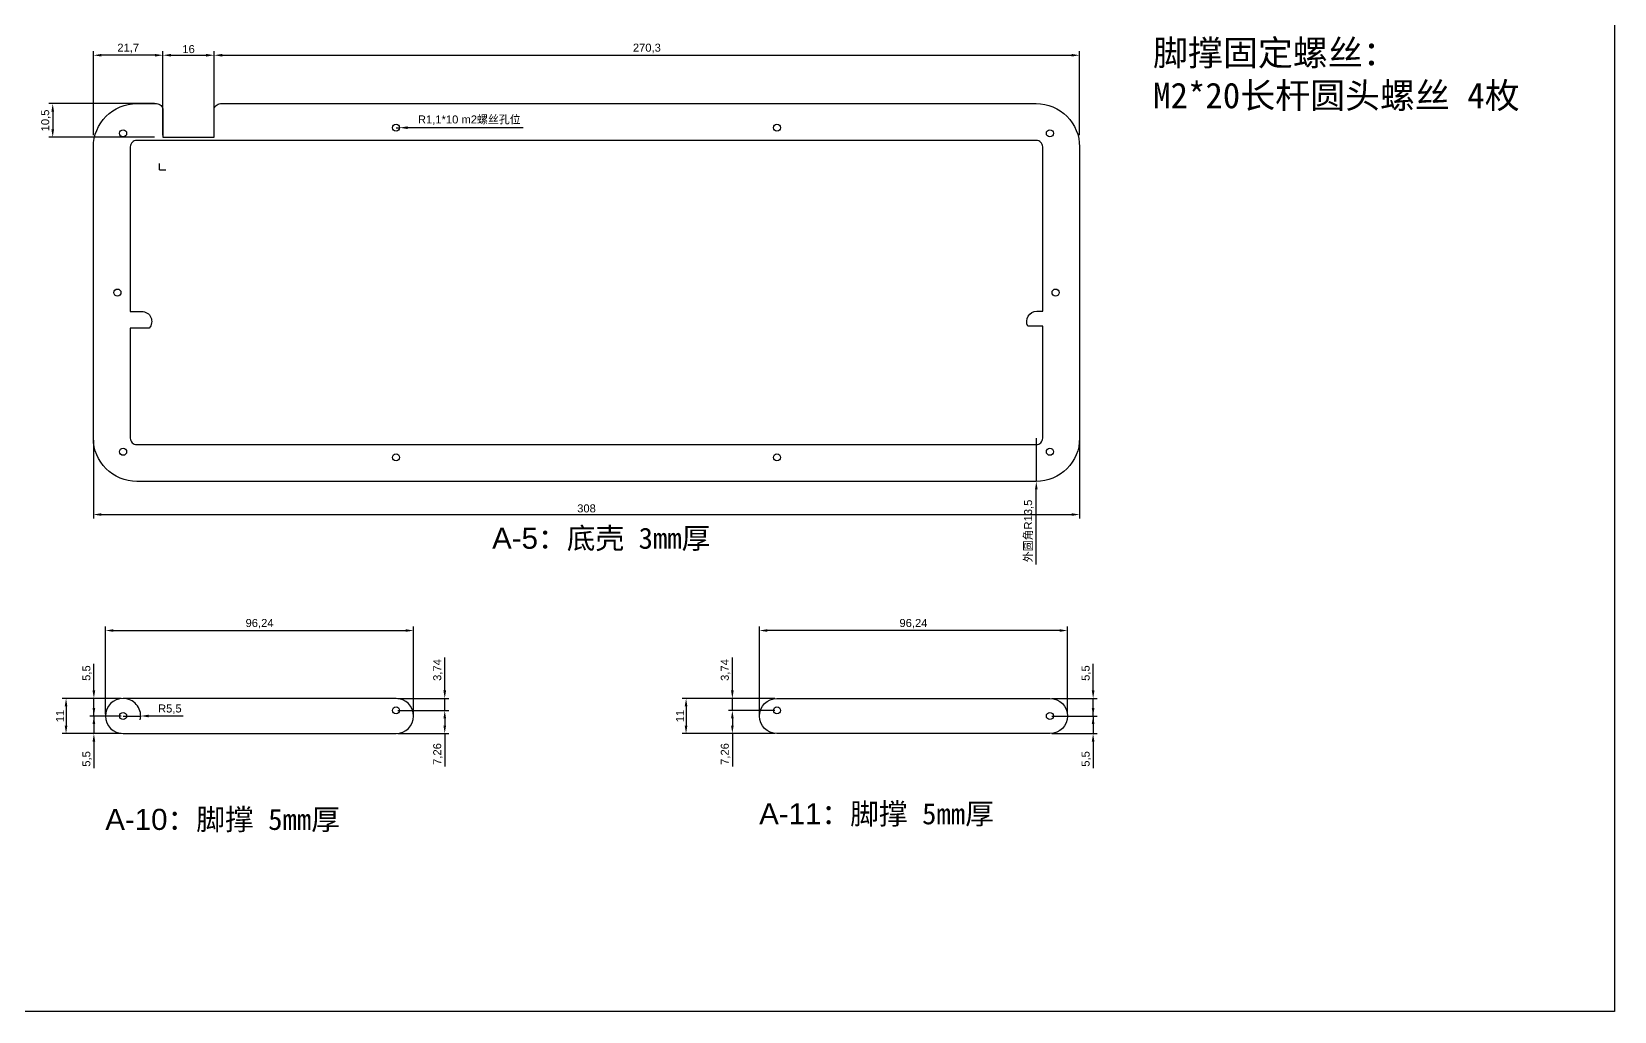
# Model space of a CAD drawing. Header units: millimetres. Extents: x -514 to 1814, y -954 to 381.
# Drawn here: x 225 to 719.4, y -242.9 to 63.1 of the extents above; entities that cross this region are included whole.
import ezdxf

# ---------------------------------------------------------------- set-up
doc = ezdxf.new("R2010")
doc.units = ezdxf.units.MM
doc.layers.get('Defpoints').update_dxf_attribs({"color": 1})
doc.layers.add('mark', color=90, linetype='Continuous', plot=False)
doc.styles.get("Standard").update_dxf_attribs({"font": 'arial.ttf'})
doc.dimstyles.new('ISO-25', dxfattribs={"dimtxt": 2.5, "dimasz": 2.5, "dimexe": 1.25, "dimexo": 0.625, "dimtad": 1, "dimtxsty": 'Standard', "dimcen": 2.5, "dimadec": 0, "dimazin": 0, "dimtfac": 1, "dimtmove": 0, "dimatfit": 3, "dimfxl": 1, "dimarcsym": 0})

# ---------------------------------------------------------------- blocks, each defined once
blk = doc.blocks.new('*D32')
at = {"layer": 'Defpoints', "color": 0, "transparency": 16777216}
for p in [(538.82, -63.92), (538.82, -77.42)]:
    blk.add_point(p, dxfattribs=at)
at = {"layer": 'mark', "color": 0, "lineweight": -2, "transparency": 16777216}
for p, q in [((538.82, -63.92), (538.82, -77.42)), ((538.82, -103.36), (538.82, -79.92))]:
    blk.add_line(p, q, dxfattribs=at)
at = {"layer": 'mark', "color": 0, "transparency": 16777216}
blk.add_solid([(538.4, -79.92), (539.23, -79.92), (538.82, -77.42)], dxfattribs=at)
at = {"layer": 'mark', "color": 0, "transparency": 16777216, "insert": (536.48, -92.89), "char_height": 2.5, "attachment_point": 5, "rotation": 90}
blk.add_mtext('{\\fSimSun|b0|i0|c134|p2;外圆角}R13,5', dxfattribs=at)
blk = doc.blocks.new('*D35')
at = {"layer": 'Defpoints', "color": 0, "transparency": 16777216}
for p in [(338.82, 33.08), (339.92, 33.08)]:
    blk.add_point(p, dxfattribs=at)
at = {"layer": 'mark', "color": 0, "lineweight": -2, "transparency": 16777216}
for p, q in [((338.82, 33.08), (339.92, 33.08)), ((378.5, 33.08), (342.42, 33.08))]:
    blk.add_line(p, q, dxfattribs=at)
at = {"layer": 'mark', "color": 0, "transparency": 16777216}
blk.add_solid([(342.42, 33.5), (342.42, 32.66), (339.92, 33.08)], dxfattribs=at)
at = {"layer": 'mark', "color": 0, "transparency": 16777216, "insert": (361.71, 35.42), "char_height": 2.5, "attachment_point": 5}
blk.add_mtext('R1,1*10 m2{\\fSimSun|b0|i0|c134|p2;螺丝孔位}', dxfattribs=at)
blk = doc.blocks.new('*D36')
at = {"layer": 'Defpoints', "color": 0, "transparency": 16777216}
for p in [(244.32, -63.92), (552.32, -63.92), (552.32, -87.77)]:
    blk.add_point(p, dxfattribs=at)
at = {"layer": 'mark', "color": 0, "lineweight": -2, "transparency": 16777216}
for p, q in [((244.32, -64.54), (244.32, -89.02)), ((552.32, -64.54), (552.32, -89.02)), ((246.82, -87.77), (549.82, -87.77))]:
    blk.add_line(p, q, dxfattribs=at)
at = {"layer": 'mark', "color": 0, "transparency": 16777216}
for points in [[(246.82, -87.35), (246.82, -88.18), (244.32, -87.77)], [(549.82, -87.35), (549.82, -88.18), (552.32, -87.77)]]:
    blk.add_solid(points, dxfattribs=at)
at = {"layer": 'mark', "color": 0, "transparency": 16777216, "insert": (398.32, -85.86), "char_height": 2.5, "attachment_point": 5}
blk.add_mtext('308', dxfattribs=at)
blk = doc.blocks.new('*D38')
at = {"layer": 'Defpoints', "color": 0, "transparency": 16777216}
for p in [(244.32, 55.71), (244.32, 30.08), (266.02, 30.08)]:
    blk.add_point(p, dxfattribs=at)
at = {"layer": 'mark', "color": 0, "lineweight": -2, "transparency": 16777216}
for p, q in [((244.32, 30.71), (244.32, 56.96)), ((263.52, 55.71), (246.82, 55.71)), ((266.02, 30.71), (266.02, 56.96))]:
    blk.add_line(p, q, dxfattribs=at)
at = {"layer": 'mark', "color": 0, "transparency": 16777216}
for points in [[(246.82, 56.12), (246.82, 55.29), (244.32, 55.71)], [(263.52, 56.12), (263.52, 55.29), (266.02, 55.71)]]:
    blk.add_solid(points, dxfattribs=at)
at = {"layer": 'mark', "color": 0, "transparency": 16777216, "insert": (255.17, 57.83), "char_height": 2.5, "attachment_point": 5}
blk.add_mtext('21,7', dxfattribs=at)
blk = doc.blocks.new('*D39')
at = {"layer": 'Defpoints', "color": 0, "transparency": 16777216}
for p in [(282.02, 55.71), (266.02, 30.08), (282.02, 30.08)]:
    blk.add_point(p, dxfattribs=at)
at = {"layer": 'mark', "color": 0, "lineweight": -2, "transparency": 16777216}
for p, q in [((266.02, 30.71), (266.02, 56.96)), ((268.52, 55.71), (279.52, 55.71)), ((282.02, 30.71), (282.02, 56.96))]:
    blk.add_line(p, q, dxfattribs=at)
at = {"layer": 'mark', "color": 0, "transparency": 16777216}
for points in [[(268.52, 56.12), (268.52, 55.29), (266.02, 55.71)], [(279.52, 56.12), (279.52, 55.29), (282.02, 55.71)]]:
    blk.add_solid(points, dxfattribs=at)
at = {"layer": 'mark', "color": 0, "transparency": 16777216, "insert": (274.02, 57.61), "char_height": 2.5, "attachment_point": 5}
blk.add_mtext('16', dxfattribs=at)
blk = doc.blocks.new('*D40')
at = {"layer": 'Defpoints', "color": 0, "transparency": 16777216}
for p in [(552.32, 55.71), (282.02, 30.08), (552.32, 30.08)]:
    blk.add_point(p, dxfattribs=at)
at = {"layer": 'mark', "color": 0, "lineweight": -2, "transparency": 16777216}
for p, q in [((282.02, 30.71), (282.02, 56.96)), ((284.52, 55.71), (549.82, 55.71)), ((552.32, 30.71), (552.32, 56.96))]:
    blk.add_line(p, q, dxfattribs=at)
at = {"layer": 'mark', "color": 0, "transparency": 16777216}
for points in [[(284.52, 56.12), (284.52, 55.29), (282.02, 55.71)], [(549.82, 56.12), (549.82, 55.29), (552.32, 55.71)]]:
    blk.add_solid(points, dxfattribs=at)
at = {"layer": 'mark', "color": 0, "transparency": 16777216, "insert": (417.17, 57.83), "char_height": 2.5, "attachment_point": 5}
blk.add_mtext('270,3', dxfattribs=at)
blk = doc.blocks.new('*D41')
at = {"layer": 'Defpoints', "color": 0, "transparency": 16777216}
for p in [(264.02, 40.58), (231.6, 30.08), (264.02, 30.08)]:
    blk.add_point(p, dxfattribs=at)
at = {"layer": 'mark', "color": 0, "lineweight": -2, "transparency": 16777216}
for p, q in [((263.39, 40.58), (230.35, 40.58)), ((231.6, 38.08), (231.6, 32.58)), ((263.39, 30.08), (230.35, 30.08))]:
    blk.add_line(p, q, dxfattribs=at)
at = {"layer": 'mark', "color": 0, "transparency": 16777216}
for points in [[(231.18, 38.08), (232.02, 38.08), (231.6, 40.58)], [(231.18, 32.58), (232.02, 32.58), (231.6, 30.08)]]:
    blk.add_solid(points, dxfattribs=at)
at = {"layer": 'mark', "color": 0, "transparency": 16777216, "insert": (229.47, 35.33), "char_height": 2.5, "attachment_point": 5, "rotation": 90}
blk.add_mtext('10,5', dxfattribs=at)
blk = doc.blocks.new('*D67')
at = {"layer": 'Defpoints', "color": 0, "transparency": 16777216}
for p in [(244.45, -145.2), (253.57, -145.2), (253.57, -150.7)]:
    blk.add_point(p, dxfattribs=at)
at = {"layer": 'mark', "color": 0, "lineweight": -2, "transparency": 16777216}
for p, q in [((244.45, -142.7), (244.45, -134.38)), ((252.95, -145.2), (243.2, -145.2)), ((244.45, -150.7), (244.45, -145.2)), ((252.95, -150.7), (243.2, -150.7)), ((244.45, -153.2), (244.45, -155.7))]:
    blk.add_line(p, q, dxfattribs=at)
at = {"layer": 'mark', "color": 0, "transparency": 16777216}
for points in [[(244.03, -142.7), (244.87, -142.7), (244.45, -145.2)], [(244.03, -153.2), (244.87, -153.2), (244.45, -150.7)]]:
    blk.add_solid(points, dxfattribs=at)
at = {"layer": 'mark', "color": 0, "transparency": 16777216, "insert": (242.33, -137.29), "char_height": 2.5, "attachment_point": 5, "rotation": 90}
blk.add_mtext('5,5', dxfattribs=at)
blk = doc.blocks.new('*D68')
at = {"layer": 'Defpoints', "color": 0, "transparency": 16777216}
for p in [(253.57, -150.7), (244.45, -156.2), (253.57, -156.2)]:
    blk.add_point(p, dxfattribs=at)
at = {"layer": 'mark', "color": 0, "lineweight": -2, "transparency": 16777216}
for p, q in [((244.45, -148.2), (244.45, -145.7)), ((252.95, -150.7), (243.2, -150.7)), ((244.45, -150.7), (244.45, -156.2)), ((252.95, -156.2), (243.2, -156.2)), ((244.45, -158.7), (244.45, -167.02))]:
    blk.add_line(p, q, dxfattribs=at)
at = {"layer": 'mark', "color": 0, "transparency": 16777216}
for points in [[(244.03, -148.2), (244.87, -148.2), (244.45, -150.7)], [(244.03, -158.7), (244.87, -158.7), (244.45, -156.2)]]:
    blk.add_solid(points, dxfattribs=at)
at = {"layer": 'mark', "color": 0, "transparency": 16777216, "insert": (242.33, -164.11), "char_height": 2.5, "attachment_point": 5, "rotation": 90}
blk.add_mtext('5,5', dxfattribs=at)
blk = doc.blocks.new('*D69')
at = {"layer": 'Defpoints', "color": 0, "transparency": 16777216}
for p in [(253.57, -145.2), (235.76, -156.2), (253.57, -156.2)]:
    blk.add_point(p, dxfattribs=at)
at = {"layer": 'mark', "color": 0, "lineweight": -2, "transparency": 16777216}
for p, q in [((252.95, -145.2), (234.51, -145.2)), ((235.76, -147.7), (235.76, -153.7)), ((252.95, -156.2), (234.51, -156.2))]:
    blk.add_line(p, q, dxfattribs=at)
at = {"layer": 'mark', "color": 0, "transparency": 16777216}
for points in [[(235.34, -147.7), (236.17, -147.7), (235.76, -145.2)], [(235.34, -153.7), (236.17, -153.7), (235.76, -156.2)]]:
    blk.add_solid(points, dxfattribs=at)
at = {"layer": 'mark', "color": 0, "transparency": 16777216, "insert": (233.88, -150.7), "char_height": 2.5, "attachment_point": 5, "rotation": 90}
blk.add_mtext('11', dxfattribs=at)
blk = doc.blocks.new('*D70')
at = {"layer": 'Defpoints', "color": 0, "transparency": 16777216}
for p in [(344.32, -124), (248.07, -150.7), (344.32, -150.7)]:
    blk.add_point(p, dxfattribs=at)
at = {"layer": 'mark', "color": 0, "lineweight": -2, "transparency": 16777216}
for p, q in [((248.07, -150.07), (248.07, -122.75)), ((344.32, -150.07), (344.32, -122.75)), ((250.57, -124), (341.82, -124))]:
    blk.add_line(p, q, dxfattribs=at)
at = {"layer": 'mark', "color": 0, "transparency": 16777216}
for points in [[(250.57, -123.58), (250.57, -124.41), (248.07, -124)], [(341.82, -123.58), (341.82, -124.41), (344.32, -124)]]:
    blk.add_solid(points, dxfattribs=at)
at = {"layer": 'mark', "color": 0, "transparency": 16777216, "insert": (296.2, -121.87), "char_height": 2.5, "attachment_point": 5}
blk.add_mtext('96,24', dxfattribs=at)
blk = doc.blocks.new('*D71')
at = {"layer": 'Defpoints', "color": 0, "transparency": 16777216}
for p in [(338.82, -145.2), (354.04, -145.2), (338.82, -148.94)]:
    blk.add_point(p, dxfattribs=at)
at = {"layer": 'mark', "color": 0, "lineweight": -2, "transparency": 16777216}
for p, q in [((354.04, -142.7), (354.04, -132.47)), ((339.44, -145.2), (355.29, -145.2)), ((354.04, -148.94), (354.04, -145.2)), ((339.44, -148.94), (355.29, -148.94)), ((354.04, -151.44), (354.04, -153.94))]:
    blk.add_line(p, q, dxfattribs=at)
at = {"layer": 'mark', "color": 0, "transparency": 16777216}
for points in [[(353.63, -142.7), (354.46, -142.7), (354.04, -145.2)], [(353.63, -151.44), (354.46, -151.44), (354.04, -148.94)]]:
    blk.add_solid(points, dxfattribs=at)
at = {"layer": 'mark', "color": 0, "transparency": 16777216, "insert": (351.92, -136.33), "char_height": 2.5, "attachment_point": 5, "rotation": 90}
blk.add_mtext('3,74', dxfattribs=at)
blk = doc.blocks.new('*D72')
at = {"layer": 'Defpoints', "color": 0, "transparency": 16777216}
for p in [(338.82, -148.94), (338.82, -156.2), (354.04, -156.2)]:
    blk.add_point(p, dxfattribs=at)
at = {"layer": 'mark', "color": 0, "lineweight": -2, "transparency": 16777216}
for p, q in [((339.44, -148.94), (355.29, -148.94)), ((354.04, -151.44), (354.04, -153.7)), ((339.44, -156.2), (355.29, -156.2)), ((354.04, -156.2), (354.04, -166.42))]:
    blk.add_line(p, q, dxfattribs=at)
at = {"layer": 'mark', "color": 0, "transparency": 16777216}
for points in [[(353.63, -151.44), (354.46, -151.44), (354.04, -148.94)], [(353.63, -153.7), (354.46, -153.7), (354.04, -156.2)]]:
    blk.add_solid(points, dxfattribs=at)
at = {"layer": 'mark', "color": 0, "transparency": 16777216, "insert": (351.92, -162.56), "char_height": 2.5, "attachment_point": 5, "rotation": 90}
blk.add_mtext('7,26', dxfattribs=at)
blk = doc.blocks.new('*D73')
at = {"layer": 'Defpoints', "color": 0, "transparency": 16777216}
for p in [(443.88, -145.2), (457.82, -145.2), (457.82, -148.94)]:
    blk.add_point(p, dxfattribs=at)
at = {"layer": 'mark', "color": 0, "lineweight": -2, "transparency": 16777216}
for p, q in [((443.88, -142.7), (443.88, -132.47)), ((457.19, -145.2), (442.63, -145.2)), ((443.88, -148.94), (443.88, -145.2)), ((457.19, -148.94), (442.63, -148.94)), ((443.88, -151.44), (443.88, -153.94))]:
    blk.add_line(p, q, dxfattribs=at)
at = {"layer": 'mark', "color": 0, "transparency": 16777216}
for points in [[(443.46, -142.7), (444.29, -142.7), (443.88, -145.2)], [(443.46, -151.44), (444.29, -151.44), (443.88, -148.94)]]:
    blk.add_solid(points, dxfattribs=at)
at = {"layer": 'mark', "color": 0, "transparency": 16777216, "insert": (441.75, -136.33), "char_height": 2.5, "attachment_point": 5, "rotation": 90}
blk.add_mtext('3,74', dxfattribs=at)
blk = doc.blocks.new('*D74')
at = {"layer": 'Defpoints', "color": 0, "transparency": 16777216}
for p in [(457.82, -148.94), (443.88, -156.2), (457.82, -156.2)]:
    blk.add_point(p, dxfattribs=at)
at = {"layer": 'mark', "color": 0, "lineweight": -2, "transparency": 16777216}
for p, q in [((457.19, -148.94), (442.63, -148.94)), ((443.88, -151.44), (443.88, -153.7)), ((457.19, -156.2), (442.63, -156.2)), ((443.88, -156.2), (443.88, -166.42))]:
    blk.add_line(p, q, dxfattribs=at)
at = {"layer": 'mark', "color": 0, "transparency": 16777216}
for points in [[(443.46, -151.44), (444.29, -151.44), (443.88, -148.94)], [(443.46, -153.7), (444.29, -153.7), (443.88, -156.2)]]:
    blk.add_solid(points, dxfattribs=at)
at = {"layer": 'mark', "color": 0, "transparency": 16777216, "insert": (441.75, -162.56), "char_height": 2.5, "attachment_point": 5, "rotation": 90}
blk.add_mtext('7,26', dxfattribs=at)
blk = doc.blocks.new('*D75')
at = {"layer": 'Defpoints', "color": 0, "transparency": 16777216}
for p in [(457.82, -145.2), (429.42, -156.2), (457.82, -156.2)]:
    blk.add_point(p, dxfattribs=at)
at = {"layer": 'mark', "color": 0, "lineweight": -2, "transparency": 16777216}
for p, q in [((457.19, -145.2), (428.17, -145.2)), ((429.42, -147.7), (429.42, -153.7)), ((457.19, -156.2), (428.17, -156.2))]:
    blk.add_line(p, q, dxfattribs=at)
at = {"layer": 'mark', "color": 0, "transparency": 16777216}
for points in [[(429, -147.7), (429.84, -147.7), (429.42, -145.2)], [(429, -153.7), (429.84, -153.7), (429.42, -156.2)]]:
    blk.add_solid(points, dxfattribs=at)
at = {"layer": 'mark', "color": 0, "transparency": 16777216, "insert": (427.54, -150.7), "char_height": 2.5, "attachment_point": 5, "rotation": 90}
blk.add_mtext('11', dxfattribs=at)
blk = doc.blocks.new('*D76')
at = {"layer": 'Defpoints', "color": 0, "transparency": 16777216}
for p in [(452.32, -124), (452.32, -150.7), (548.56, -150.7)]:
    blk.add_point(p, dxfattribs=at)
at = {"layer": 'mark', "color": 0, "lineweight": -2, "transparency": 16777216}
for p, q in [((452.32, -150.07), (452.32, -122.75)), ((548.56, -150.07), (548.56, -122.75)), ((546.06, -124), (454.82, -124))]:
    blk.add_line(p, q, dxfattribs=at)
at = {"layer": 'mark', "color": 0, "transparency": 16777216}
for points in [[(454.82, -123.58), (454.82, -124.41), (452.32, -124)], [(546.06, -123.58), (546.06, -124.41), (548.56, -124)]]:
    blk.add_solid(points, dxfattribs=at)
at = {"layer": 'mark', "color": 0, "transparency": 16777216, "insert": (500.44, -121.87), "char_height": 2.5, "attachment_point": 5}
blk.add_mtext('96,24', dxfattribs=at)
blk = doc.blocks.new('*D77')
at = {"layer": 'Defpoints', "color": 0, "transparency": 16777216}
for p in [(543.06, -145.2), (556.56, -145.2), (543.06, -150.7)]:
    blk.add_point(p, dxfattribs=at)
at = {"layer": 'mark', "color": 0, "lineweight": -2, "transparency": 16777216}
for p, q in [((556.56, -142.7), (556.56, -134.38)), ((543.68, -145.2), (557.81, -145.2)), ((556.56, -150.7), (556.56, -145.2)), ((543.68, -150.7), (557.81, -150.7)), ((556.56, -153.2), (556.56, -155.7))]:
    blk.add_line(p, q, dxfattribs=at)
at = {"layer": 'mark', "color": 0, "transparency": 16777216}
for points in [[(556.14, -142.7), (556.98, -142.7), (556.56, -145.2)], [(556.14, -153.2), (556.98, -153.2), (556.56, -150.7)]]:
    blk.add_solid(points, dxfattribs=at)
at = {"layer": 'mark', "color": 0, "transparency": 16777216, "insert": (554.44, -137.29), "char_height": 2.5, "attachment_point": 5, "rotation": 90}
blk.add_mtext('5,5', dxfattribs=at)
blk = doc.blocks.new('*D78')
at = {"layer": 'Defpoints', "color": 0, "transparency": 16777216}
for p in [(543.06, -150.7), (543.06, -156.2), (556.56, -156.2)]:
    blk.add_point(p, dxfattribs=at)
at = {"layer": 'mark', "color": 0, "lineweight": -2, "transparency": 16777216}
for p, q in [((556.56, -148.2), (556.56, -145.7)), ((543.68, -150.7), (557.81, -150.7)), ((556.56, -150.7), (556.56, -156.2)), ((543.68, -156.2), (557.81, -156.2)), ((556.56, -158.7), (556.56, -167.02))]:
    blk.add_line(p, q, dxfattribs=at)
at = {"layer": 'mark', "color": 0, "transparency": 16777216}
for points in [[(556.14, -148.2), (556.98, -148.2), (556.56, -150.7)], [(556.14, -158.7), (556.98, -158.7), (556.56, -156.2)]]:
    blk.add_solid(points, dxfattribs=at)
at = {"layer": 'mark', "color": 0, "transparency": 16777216, "insert": (554.44, -164.11), "char_height": 2.5, "attachment_point": 5, "rotation": 90}
blk.add_mtext('5,5', dxfattribs=at)
blk = doc.blocks.new('*D80')
at = {"layer": 'Defpoints', "color": 0, "transparency": 16777216}
for p in [(253.57, -150.7), (259.07, -150.7)]:
    blk.add_point(p, dxfattribs=at)
at = {"layer": 'mark', "color": 0, "lineweight": -2, "transparency": 16777216}
for p, q in [((253.57, -150.7), (259.07, -150.7)), ((272.29, -150.7), (261.57, -150.7))]:
    blk.add_line(p, q, dxfattribs=at)
blk.add_arc((253.57, -150.7), 5.5, 346.9782, 83.4891, dxfattribs=at)
at = {"layer": 'mark', "color": 0, "transparency": 16777216}
blk.add_solid([(261.57, -150.28), (261.57, -151.11), (259.07, -150.7)], dxfattribs=at)
at = {"layer": 'mark', "color": 0, "transparency": 16777216, "insert": (268.18, -148.58), "char_height": 2.5, "attachment_point": 5}
blk.add_mtext('R5,5', dxfattribs=at)

msp = doc.modelspace()

# ---------------------------------------------------------------- linework, layer by layer
msp.add_lwpolyline([(-513.821, 253.79), (719.362, 253.79), (719.362, -242.948), (-513.821, -242.948)], close=True)
for points in [[(282.017, 30.082), (282.017, 38.582, -0.4142136), (284.017, 40.582), (538.817, 40.582, -0.4142136), (552.317, 27.082), (552.317, -63.918, -0.4142136), (538.817, -77.418), (257.817, -77.418, -0.4142136), (244.317, -63.918), (244.317, 27.082, -0.4142136), (257.817, 40.582), (264.017, 40.582, -0.4142136), (266.017, 38.582), (266.017, 30.082)], [(338.817, -145.198), (253.574, -145.198, 1), (253.574, -156.198), (338.817, -156.198, 1)], [(457.817, -145.198), (543.059, -145.198, -1), (543.059, -156.198), (457.817, -156.198, -1)]]:
    msp.add_lwpolyline(points, format="xyb", close=True)
for centre in [(253.574, 31.324), (338.817, 33.082), (457.817, 33.082), (543.059, 31.324), (251.817, -18.418), (544.817, -18.418), (253.574, -68.161), (338.817, -69.918), (457.817, -69.918), (543.059, -68.161), (338.817, -148.941), (457.817, -148.941), (253.574, -150.698), (543.059, -150.698)]:
    msp.add_circle(centre, 1.1)
at = {"layer": 'Defpoints'}
for q in [(264.967, 21.882), (266.967, 19.882)]:
    msp.add_line((264.967, 19.882), q, dxfattribs=at)
msp.add_lwpolyline([(255.817, 27.082), (255.817, -24.318), (259.417, -24.318, -0.6533994), (261.697, -29.518), (255.817, -29.518), (255.817, -30.518), (255.817, -63.918, 0.4142136), (257.817, -65.918), (538.817, -65.918, 0.4142136), (540.817, -63.918), (540.817, -30.618), (540.817, -29.443), (540.817, -28.943), (536.204, -28.943, -0.5684319), (539.017, -24.218), (540.817, -24.218), (540.817, 27.082, 0.4142136), (538.817, 29.082), (257.817, 29.082, 0.4142136)], format="xyb", close=True, dxfattribs=at)

# ---------------------------------------------------------------- texts
at = {"char_height": 6.58764, "attachment_point": 1}
for s, insert in [('A-5{\\fSimSun|b0|i0|c134|p2;：底壳\\fSimSun|b0|i0|c0|p2; 3mm\\fSimSun|b0|i0|c134|p2;厚}', (368.837, -91.863)), ('A-11{\\fSimSun|b0|i0|c134|p2;：脚撑 5mm厚}', (452.258, -177.933)), ('A-10{\\fSimSun|b0|i0|c134|p2;：脚撑 5mm厚}', (248.016, -179.691))]:
    msp.add_mtext_dynamic_manual_height_columns(s, width=134.64919, gutter_width=12.5, heights=[0], dxfattribs=dict(at, insert=insert))
at = {"layer": 'mark', "ltscale": 10, "insert": (575.298, 113.825), "char_height": 8, "attachment_point": 1}
msp.add_mtext_dynamic_manual_height_columns('{\\fSimSun|b0|i0|c134|p2;螺丝配置：}\\PM2*6 {\\fSimSun|b0|i0|c134|p2;蘑菇头螺丝} 16{\\fSimSun|b0|i0|c134|p2;枚}\\PM2*12{\\fSimSun|b0|i0|c134|p2;或13铜柱  10枚\\P\\P脚撑固定螺丝：\\PM2*20长杆圆头螺丝 4枚}', width=130.80153, gutter_width=12.5, heights=[0], dxfattribs=at)

# ---------------------------------------------------------------- dimensions: what is measured, and where the dimension line sits
at = {"layer": 'mark'}
for base, p1, p2, picture, middle in [((244.317, 55.707), (266.017, 30.082), (244.317, 30.082), '*D38', (255.167, 57.835)), ((552.317, 55.707), (282.017, 30.082), (552.317, 30.082), '*D40', (417.167, 57.835)), ((282.017, 55.707), (266.017, 30.082), (282.017, 30.082), '*D39', (274.017, 57.609)), ((552.317, -87.766), (244.317, -63.918), (552.317, -63.918), '*D36', (398.317, -85.864)), ((344.317, -123.995), (248.074, -150.698), (344.317, -150.698), '*D70', (296.195, -121.868)), ((452.317, -123.995), (548.559, -150.698), (452.317, -150.698), '*D76', (500.438, -121.868))]:
    dim = msp.add_linear_dim(base=base, p1=p1, p2=p2, dimstyle='ISO-25', dxfattribs=at)
    dim.commit()
    dim.dimension.update_dxf_attribs({"geometry": picture, "text_midpoint": middle})
for base, p1, p2, picture, middle in [((231.598, 30.082), (264.017, 40.582), (264.017, 30.082), '*D41', (229.471, 35.332)), ((354.043, -145.198), (338.817, -148.941), (338.817, -145.198), '*D71', (351.916, -136.332)), ((443.875, -145.198), (457.817, -148.941), (457.817, -145.198), '*D73', (441.748, -136.332)), ((244.45, -145.198), (253.574, -150.698), (253.574, -145.198), '*D67', (242.328, -137.288)), ((556.561, -145.198), (543.059, -150.698), (543.059, -145.198), '*D77', (554.438, -137.288)), ((235.756, -156.198), (253.574, -145.198), (253.574, -156.198), '*D69', (233.876, -150.698)), ((244.45, -156.198), (253.574, -150.698), (253.574, -156.198), '*D68', (242.328, -164.108)), ((429.42, -156.198), (457.817, -145.198), (457.817, -156.198), '*D75', (427.54, -150.698)), ((556.561, -156.198), (543.059, -150.698), (543.059, -156.198), '*D78', (554.438, -164.108)), ((354.043, -156.198), (338.817, -148.941), (338.817, -156.198), '*D72', (351.916, -162.559)), ((443.875, -156.198), (457.817, -148.941), (457.817, -156.198), '*D74', (441.748, -162.559))]:
    dim = msp.add_linear_dim(base=base, p1=p1, p2=p2, angle=90, dimstyle='ISO-25', dxfattribs=at)
    dim.commit()
    dim.dimension.update_dxf_attribs({"geometry": picture, "text_midpoint": middle})
for center, mpoint, text, picture, middle in [((338.817, 33.082), (339.917, 33.082), '<>*10 m2{\\fSimSun|b0|i0|c134|p2;螺丝孔位}', '*D35', (361.707, 35.42)), ((538.817, -63.918), (538.817, -77.418), '{\\fSimSun|b0|i0|c134|p2;外圆角}<>', '*D32', (536.478, -92.892))]:
    dim = msp.add_radius_dim(center=center, mpoint=mpoint, text=text, dimstyle='ISO-25', dxfattribs=at)
    dim.commit()
    dim.dimension.update_dxf_attribs({"geometry": picture, "text_midpoint": middle})
dim = msp.add_radius_dim(center=(253.574, -150.698), mpoint=(259.074, -150.698), dimstyle='ISO-25', dxfattribs=at)
dim.commit()
dim.dimension.update_dxf_attribs({"geometry": '*D80', "text_midpoint": (268.181, -148.576)})

doc.saveas('drawing.dxf')
